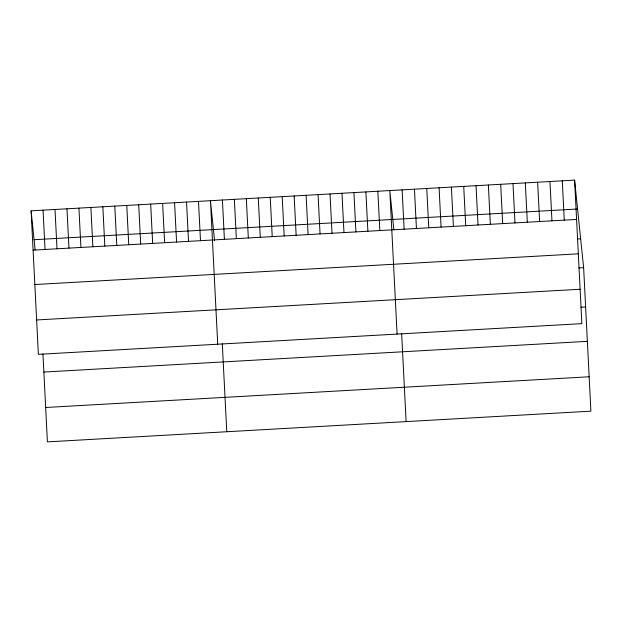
<?xml version="1.0" encoding="UTF-8"?>
<svg xmlns="http://www.w3.org/2000/svg" width="622" height="622" viewBox="0 0 622 622"><rect width="100%" height="100%" fill="white"/><g stroke="black" fill="none" stroke-linecap="round" stroke-linejoin="round"><path stroke-width="0.93" d="M574.596 180.123L581.865 323.642L38.37 354.353L31.1 210.835L574.596 180.123L583.63 267.647L590.9 411.165L47.404 441.877L42.949 353.91M34.078 239.719L577.574 209.008M33.09 250.145L576.586 219.434M577.807 238.926L580.645 238.77M34.832 284.534L578.328 253.823M578.895 267.919L583.63 267.647M36.628 319.965L580.124 289.253M580.886 307.229L585.621 306.957M43.867 372.057L587.362 341.346M45.663 407.488L589.158 376.776M393.843 229.681L389.807 190.565L397.077 334.084M214.59 240.745L210.454 200.696L217.723 344.215M31.1 210.835L35.135 249.943M562.272 180.823L564.271 220.134M549.957 181.515L551.947 220.826M537.641 182.215L539.632 221.525M525.318 182.907L527.308 222.217M513.002 183.607L514.993 222.917M500.679 184.299L502.669 223.609M488.363 184.998L490.354 224.309M476.04 185.69L478.03 225.001M463.724 186.39L465.715 225.7M451.401 187.082L453.391 226.392M439.085 187.782L441.076 227.092M426.762 188.482L428.752 227.784M414.446 189.174L416.437 228.484M402.123 189.873L404.121 229.184M401.656 333.641L406.112 421.607M377.849 191.242L379.84 230.552M365.892 191.918L367.882 231.228M353.934 192.595L355.924 231.905M341.976 193.271L343.974 232.581M330.025 193.947L332.016 233.25M318.067 194.616L320.058 233.926M306.11 195.292L308.1 234.603M294.152 195.969L296.142 235.279M282.194 196.645L284.184 235.956M270.236 197.322L272.226 236.632M258.278 197.998L260.276 237.309M246.328 198.675L248.318 237.985M234.37 199.351L236.36 238.661M222.412 200.027L224.402 239.338M222.303 343.772L226.758 431.738M198.496 201.373L200.486 240.683M186.538 202.049L188.528 241.359M174.58 202.725L176.57 242.036M162.63 203.402L164.62 242.712M150.672 204.078L152.662 243.389M138.714 204.755L140.704 244.065M126.756 205.431L128.746 244.741M114.798 206.107L116.788 245.418M102.84 206.776L104.83 246.087M90.882 207.453L92.872 246.763M78.924 208.129L80.922 247.439M66.974 208.805L68.964 248.116M55.016 209.482L57.006 248.792M43.058 210.158L45.048 249.469"/></g></svg>
